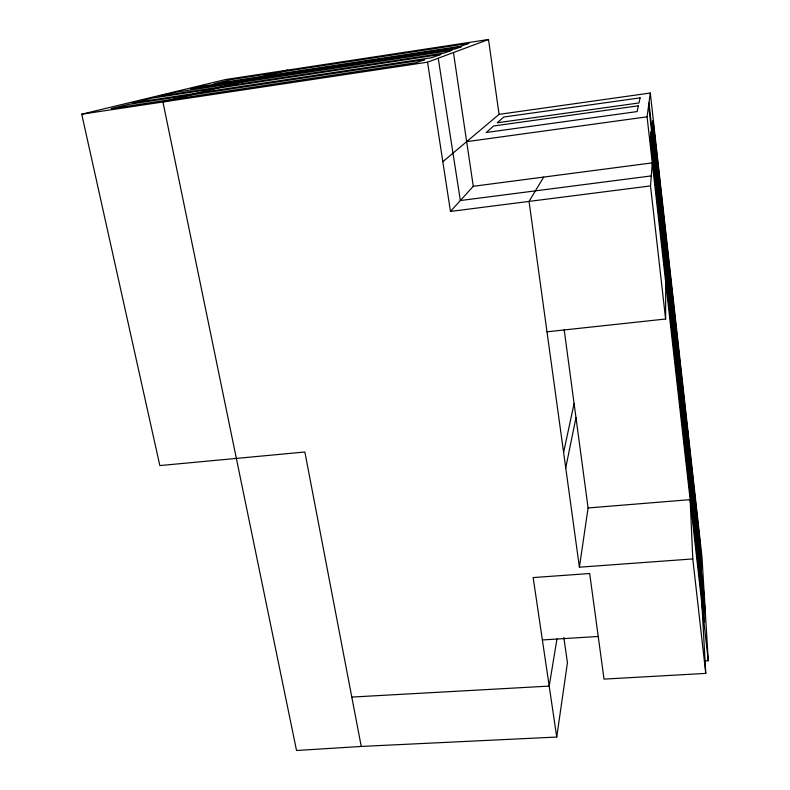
<?xml version="1.0" encoding="UTF-8"?>
<svg xmlns="http://www.w3.org/2000/svg" width="790" height="790" viewBox="0 0 790 790"><rect width="100%" height="100%" fill="white"/><g stroke="black" fill="none" stroke-linecap="round" stroke-linejoin="round"><path stroke-width="1.19" d="M546.996 331.81L665.605 319.012L665.703 282.415M665.121 241.503L665.19 229.821M664.469 265.104L664.568 251.121M662.909 221.664L663.067 210.802M662.01 243.271L662.227 230.265M658.169 179.182L658.534 170.107M656.747 196.424L657.231 185.581M655.986 159.639L656.451 151.394M654.327 174.847L654.92 165.011M665.605 319.012L650.525 185.917L652.264 162.868L473.279 186.292L450.468 211.434L427.558 62.183L488.506 39.5L499.073 114.353L442.834 161.733M704.581 660.963L708.265 660.746L647.079 116.821L650.308 93.013L499.073 114.353M287.866 70.053L162.938 101.989L296.536 750.5L361.247 746.441L556.733 737.05L567.437 662.652L563.833 637.5M556.733 737.05L533.161 577.579L589.686 573.52L604.014 679.114L705.766 673.396L692.8 558.935L579.406 567.19L588.096 507.96L564.169 329.608M556.97 638.922L549.198 686.095L351.787 697.076M565.729 467.868L575.979 417.604M563.596 452.384L574.093 403.552M543.708 177.078L529.043 201.411L579.406 567.19M361.247 746.441L304.861 452.008L159.847 465.577L81.735 114.204L225.417 79.573L488.506 39.5M81.735 114.204L427.558 62.183M466.663 141.657L647.079 116.821M651.276 175.913L460.353 200.542L438.233 58.203M450.468 211.434L650.525 185.917M588.096 507.96L690.144 499.645L692.8 558.935M542.375 639.949L598.227 636.464M453.45 52.545L473.279 186.292M650.308 93.013L701.964 556.999L708.265 660.746M652.826 123.181L700.651 552.101M652.609 125.62L701.164 560.732M648.975 102.838L704.591 600.252M648.659 105.198L705.213 610.542M650.881 134.172L703.446 603.027M650.605 137.075L704.048 613.326M697.215 517.322L698.528 540.617M699.663 564.465L701.214 592.283M701.885 604.083L705.766 673.396M694.242 490.61L695.437 512.898M696.415 535.501L697.837 562.134M690.203 454.369L691.23 475.264M692.01 496.16L693.225 521.143M687.577 430.787L688.495 450.754M689.137 470.534L690.223 494.422M682.175 382.261L682.856 400.293M683.222 417.713L684.031 439.309M678.975 353.614L679.528 370.49M679.726 386.478L680.368 406.702M673.08 300.674L673.376 315.368M673.258 328.679L673.584 346.287M670.759 279.798L670.947 293.613M670.7 305.849L670.898 322.409M653.044 120.821L652.412 127.694L701.589 568.02L700.157 543.737L653.044 120.821M651.158 131.377L650.358 139.534L704.562 622.046L702.863 593.063L651.158 131.377M638.36 105.801L637.135 111.578L486.206 132.503L493.572 125.995L638.36 105.801M640.098 97.861L639.011 102.947L497.256 122.776L503.763 117.029L640.098 97.861M451.702 50.392L444.197 53.088L158.997 96.281L175.419 92.302L451.702 50.392M440.761 54.431L431.626 57.719L132.266 102.927L152.124 98.108L440.761 54.431M424.615 59.704L416.389 62.647L111.143 108.625L128.592 104.379L424.615 59.704M460.965 46.886L455.04 49.01L190.716 89.132L203.524 86.011L460.965 46.886M468.737 43.401L460.521 46.314L214.041 83.799L231.45 79.543L468.737 43.401"/></g></svg>
